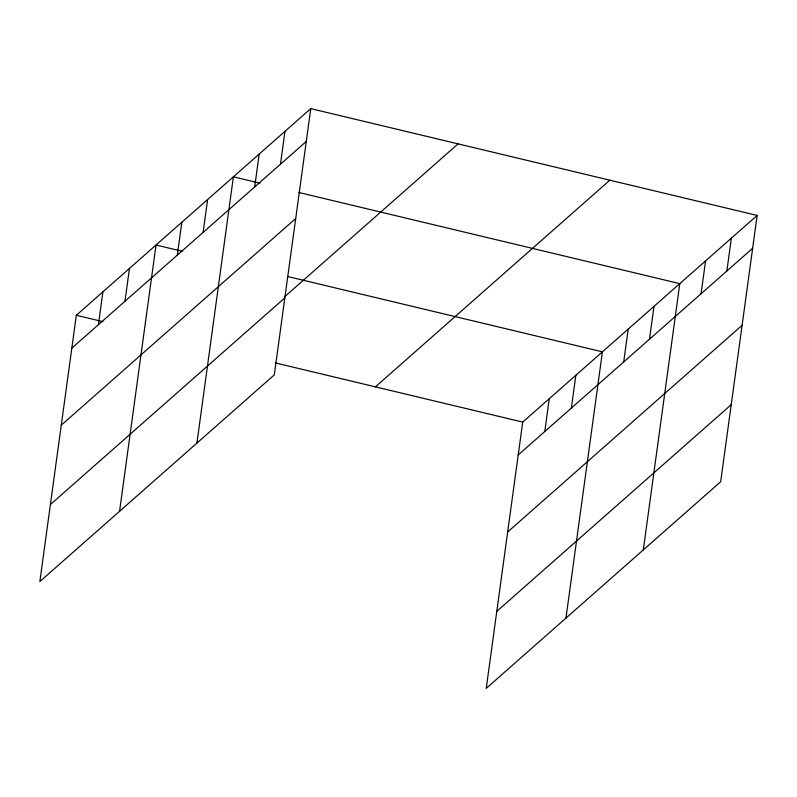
<?xml version="1.0" encoding="UTF-8"?>
<svg xmlns="http://www.w3.org/2000/svg" width="797" height="797" viewBox="0 0 797 797"><rect width="100%" height="100%" fill="white"/><g stroke="black" fill="none" stroke-linecap="round" stroke-linejoin="round"><path stroke-width="1.2" d="M310.76 108.621L76.323 315.283L39.85 581.561L274.288 374.899L310.76 108.621L757.15 215.439L720.677 481.717L486.24 688.379L522.712 422.101L757.15 215.439M98.4 324.708L102.893 291.861M124.97 301.286L129.463 268.44M119.56 511.295L156.033 245.018L182.593 251.374M177.323 255.13L181.816 222.293M203.105 232.395L207.609 199.559M196.919 443.102L233.391 176.824L259.961 183.18M254.681 186.926L259.184 154.09M280.474 164.202L284.967 131.356M544.789 431.516L549.282 398.679M571.359 408.094L575.852 375.257M565.95 618.113L602.422 351.836L287.647 276.519M623.712 361.938L628.215 329.101M649.505 339.213L653.998 306.367M643.309 549.91L679.791 283.642L298.596 192.426M701.071 293.744L705.574 260.908M726.864 271.01L731.367 238.173M71.83 348.13L306.257 141.468M61.269 425.16L295.707 218.498M285.017 296.424L458.066 143.878M50.4 504.531L284.838 297.869M375.407 386.854L609.844 180.192M518.219 454.938L752.647 248.275M507.669 531.978L742.097 325.315M496.79 611.339L731.228 404.677M76.323 315.283L102.893 321.639M275.433 362.934L522.712 422.101"/></g></svg>
